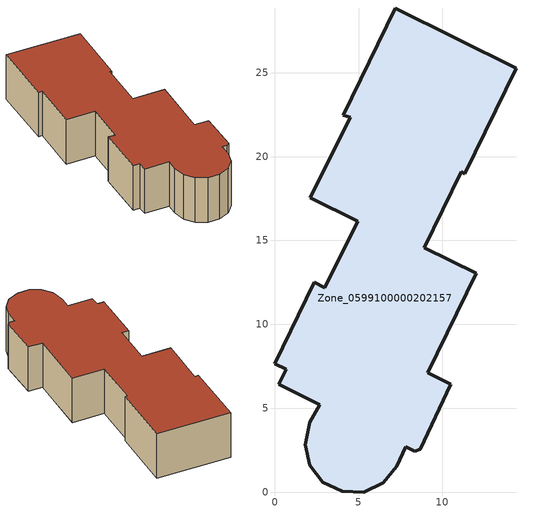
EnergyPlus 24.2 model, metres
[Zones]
Zone_0599100000202157
 floor ground (C_G): 7.27,1.53 6.46,0.54 5.32,0 4.04,0.05 2.86,0.59 2.09,1.58 1.82,2.82 2.1,4.15 2.67,5.21 0.23,6.41 0.67,7.31 0,7.63 2.35,12.51 2.99,12.18 4.96,16.14 2.12,17.55 4.49,22.34 4.09,22.47 7.17,28.86 14.4,25.27 11.32,18.98 11.12,19.08 8.92,14.55 12.02,13.04 9.13,7.12 10.48,6.42 8.68,2.54 8.34,2.44 7.82,2.69 z0.75
 wall outside (C_F): 0,7.63 0.67,7.31 0.23,6.41 2.67,5.21 2.1,4.15 1.82,2.82 2.09,1.58 2.86,0.59 4.04,0.05 5.32,0 6.46,0.54 7.27,1.53 7.82,2.69 8.34,2.44 8.68,2.54 10.48,6.42 9.13,7.12 12.02,13.04 8.92,14.55 11.12,19.08 11.32,18.98 14.4,25.27 7.17,28.86 4.09,22.47 4.49,22.34 2.12,17.55 4.96,16.14 2.99,12.18 2.35,12.51 0,7.63 z0.75:6.07
 roof outside (C_R): 6.46,0.54 7.27,1.53 7.82,2.69 8.34,2.44 8.68,2.54 10.48,6.42 9.13,7.12 12.02,13.04 8.92,14.55 11.12,19.08 11.32,18.98 14.4,25.27 7.17,28.86 4.09,22.47 4.49,22.34 2.12,17.55 4.96,16.14 2.99,12.18 2.35,12.51 0,7.63 0.67,7.31 0.23,6.41 2.67,5.21 2.1,4.15 1.82,2.82 2.09,1.58 2.86,0.59 4.04,0.05 5.32,0 z6.07
[BUILDING]
Pand.0599100000202157: North Axis=0; Terrain=City; Loads Convergence Tolerance Value=0.04; Temperature Convergence Tolerance Value=0.4; Solar Distribution=FullExterior; Maximum Number of Warmup Days=25; Minimum Number of Warmup Days=1
[Site:Location]
Rotterdam.The.Hague.AP_ZH_NLD Design_Conditions: Latitude=51.96; Longitude=4.45; Time Zone=1; Elevation=-4.5
[SITE:GROUNDTEMPERATURE:BUILDINGSURFACE]
18, 18, 18, 18, 18, 18, 18, 18, 18, 18, 18, 18
[MATERIAL] Thermal Absorptance=0.9; Solar Absorptance=0.7; Visible Absorptance=0.7
Name | Roughness | Thickness | Conductivity | Density | Specific Heat
G.D.1965 | MediumSmooth | 0.15 | 1 | 540 | 1210
F.D.1965 | Rough | 0.3 | 0.857143 | 1920 | 840
R.D.1965 | MediumRough | 0.2 | 0.08 | 1500 | 1000
[CONSTRUCTION]
C_G: G.D.1965
C_F: F.D.1965
C_R: R.D.1965
[ZONE]
Zone_0599100000202157: Type=1; Multiplier=1; Ceiling Height=Autocalculate; Volume=Autocalculate; Floor Area=autocalculate; Part of Total Floor Area=Yes
[ZONEINFILTRATION:DESIGNFLOWRATE]
Infil_Zone_0599100000202157: Zone or ZoneList or Space or SpaceList=Zone_0599100000202157; Schedule=AlwaysOn; Design Flow Rate Calculation Method=Flow/Area; Flow Rate per Floor Area=0.0042; Constant Term Coefficient=1; Temperature Term Coefficient=0; Velocity Term Coefficient=0; Velocity Squared Term Coefficient=0
[HVACTEMPLATE:ZONE:IDEALLOADSAIRSYSTEM]
Zone_0599100000202157: Maximum Heating Supply Air Temperature=50; Minimum Cooling Supply Air Temperature=13; Maximum Heating Supply Air Humidity Ratio=0.0156; Minimum Cooling Supply Air Humidity Ratio=0.0077; Heating Limit=NoLimit; Cooling Limit=NoLimit; Dehumidification Control Type=ConstantSensibleHeatRatio; Cooling Sensible Heat Ratio=0.7; Dehumidification Setpoint=60; Humidification Control Type=None; Humidification Setpoint=30; Outdoor Air Method=None; Outdoor Air Flow Rate per Person=0.00944; Outdoor Air Flow Rate per Zone Floor Area=0; Outdoor Air Flow Rate per Zone=0; Demand Controlled Ventilation Type=None; Outdoor Air Economizer Type=NoEconomizer; Heat Recovery Type=None; Sensible Heat Recovery Effectiveness=0.7; Latent Heat Recovery Effectiveness=0.65
[ZONECONTROL:THERMOSTAT]
ThermostatControl_Zone_0599100000202157: Zone or ZoneList=Zone_0599100000202157; Control Type Schedule=DualSetpointControlType; Control 1=Thermostat_Zone_0599100000202157; Temperature Difference Between Cutout And Setpoint=0
[THERMOSTATSETPOINT:DUALSETPOINT]
Thermostat_Zone_0599100000202157: Heating Setpoint Temperature Schedule=HeatingSetpoint_Zone_0599100000202157; Cooling Setpoint Temperature Schedule=CoolingSetpoint_Zone_0599100000202157
[SCHEDULE:COMPACT]
HeatingSetpoint_Zone_0599100000202157: Through: 12/31, For: AllDays, Until: 24:00, 21
CoolingSetpoint_Zone_0599100000202157: Through: 12/31, For: AllDays, Until: 24:00, 24
DualSetpointControlType: Through: 12/31, For: AllDays, Until: 24:00, 4
AlwaysOn: Through: 12/31, For: AllDays, Until: 24:00, 1
